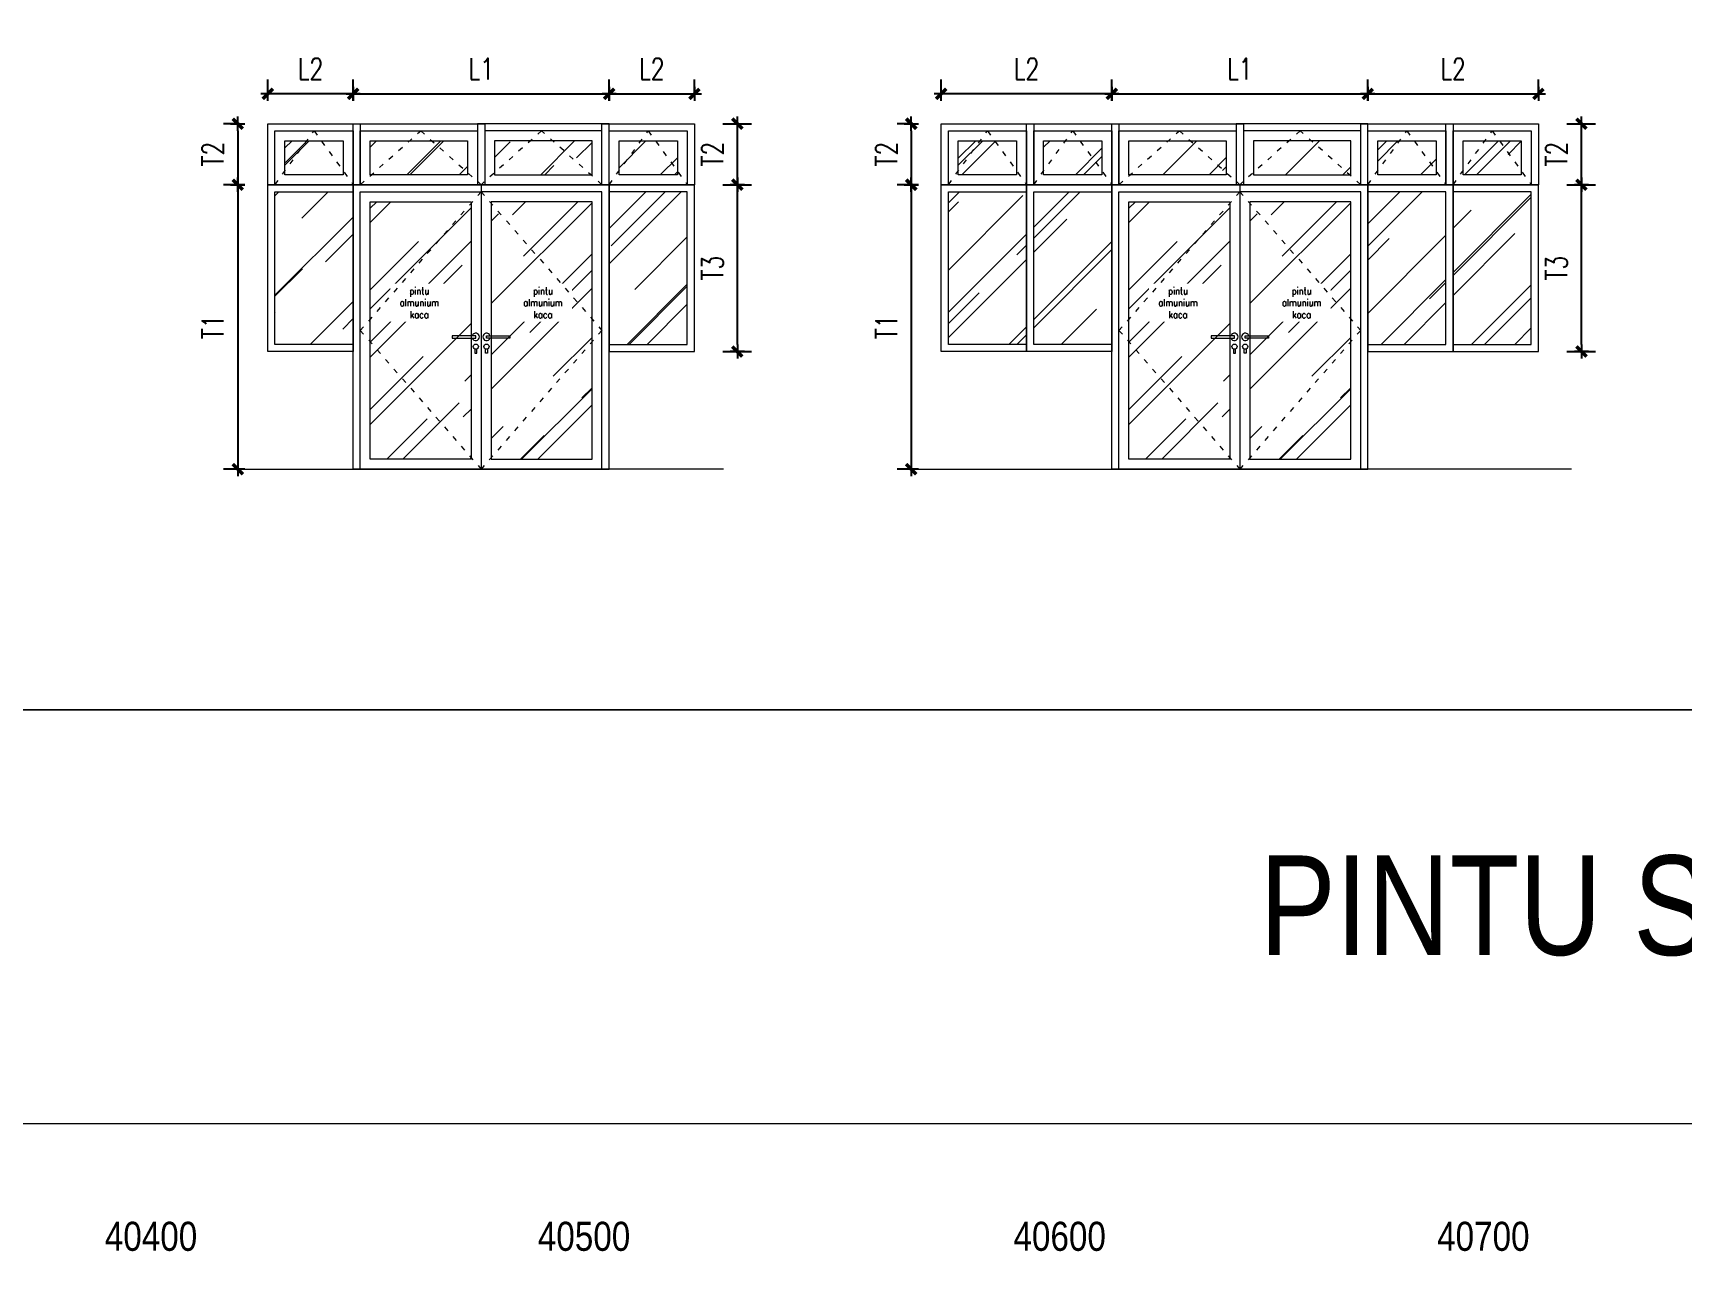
# Model space of a CAD drawing. Header units: centimetres. Extents: x 241563 to 294181, y -34797 to 61752.
# Drawn here: x 259339 to 270944, y -17854 to -9092 of the extents above; entities that cross this region are included whole.
import ezdxf

# ---------------------------------------------------------------- set-up
doc = ezdxf.new("R2010")
doc.units = ezdxf.units.CM
doc.header["$MEASUREMENT"] = 0
doc.linetypes.add('ACAD_ISO03W100', pattern=[30, 12, -18])
doc.layers.add('0.00', color=130, linetype='Continuous', lineweight=0)
doc.layers.add('0.09', color=30, linetype='Continuous', lineweight=9)
doc.styles.add('51DIM', font='SIMPLEX.shx', dxfattribs={"width": 0.85})
doc.styles.add('ISO', font='ARIALN.TTF')
doc.styles.add('TEXT', font='simplex.shx', dxfattribs={"width": 0.75})
doc.dimstyles.new('D100B', dxfattribs={"dimscale": 100, "dimtxt": 1.5, "dimasz": 0.5, "dimexe": 1, "dimexo": 2, "dimgap": 1, "dimtad": 1, "dimdec": 0, "dimzin": 0, "dimdsep": 46, "dimtxsty": 'TEXT', "dimblk1": 'tick', "dimblk2": 'tick', "dimsah": 1, "dimcen": 0, "dimclre": 15, "dimadec": 0, "dimazin": 0, "dimtfac": 1, "dimtdec": 0, "dimtix": 1, "dimtmove": 2, "dimatfit": 3, "dimldrblk": 'tick', "dimfxl": 1, "dimtolj": 1, "dimtzin": 0, "dimarcsym": 0})
pattern_1 = [(45, (8159.7, -29116.67), (424.2641, 1131.37085), [7500, -1000, 2500, -500]), (45, (8453.1, -28469.67), (-823.7794, 116.6726), [1500, -165, 3000, -375]), (45, (8035.93, -28639.37), (1601.59686, 2075.3584), [4000, -700, 2000, -500])]
pattern_2 = [(45, (8159.7, -26237), (424.2641, 1131.37085), [7500, -1000, 2500, -500]), (45, (8453.1, -25590), (-823.7794, 116.6726), [1500, -165, 3000, -375]), (45, (8035.93, -25759.72), (1601.59686, 2075.3584), [4000, -700, 2000, -500])]
pattern_3 = [(45, (13496, -29116.67), (424.2641, 1131.37085), [7500, -1000, 2500, -500]), (45, (13789.45, -28469.67), (-823.7794, 116.6726), [1500, -165, 3000, -375]), (45, (13372.26, -28639.37), (1601.59686, 2075.3584), [4000, -700, 2000, -500])]
pattern_4 = [(45, (-27247.6, -11880.7), (424.2641, 1131.37085), [7500, -1000, 2500, -500]), (45, (-26954.14, -11233.7), (-823.7794, 116.6726), [1500, -165, 3000, -375]), (45, (-27371.33, -11403.38), (1601.59686, 2075.3584), [4000, -700, 2000, -500])]

# ---------------------------------------------------------------- blocks, each defined once
blk = doc.blocks.new('tick')
for p, q in [((-1, 0), (1, 0)), ((0, 1), (0, -1))]:
    blk.add_line(p, q)
at = {"const_width": 0.5}
blk.add_lwpolyline([(-0.71, -0.71), (0.71, 0.71)], dxfattribs=at)
blk = doc.blocks.new('*D390')
at = {"color": 15, "linetype": 'Continuous', "lineweight": -2, "ltscale": 2, "transparency": 16777216}
for p, q in [((261591, -9530), (261591, -9420)), ((263391, -9530), (263391, -9420))]:
    blk.add_line(p, q, dxfattribs=at)
at = {"color": 0, "linetype": 'Continuous', "lineweight": -2, "ltscale": 2, "transparency": 16777216}
blk.add_line((261641, -9520), (263341, -9520), dxfattribs=at)
at = {"layer": 'Defpoints', "color": 0, "linetype": 'Continuous', "ltscale": 2, "transparency": 16777216}
for p in [(263391, -9520), (261591, -9730), (263391, -9730)]:
    blk.add_point(p, dxfattribs=at)
at = {"color": 0, "linetype": 'Continuous', "lineweight": -2, "ltscale": 2, "transparency": 16777216, "xscale": 50, "yscale": 50, "zscale": 50, "rotation": 180}
blk.add_blockref('tick', (261591, -9520), dxfattribs=at)
at = {"color": 0, "linetype": 'Continuous', "lineweight": -2, "ltscale": 2, "transparency": 16777216, "xscale": 50, "yscale": 50, "zscale": 50}
blk.add_blockref('tick', (263391, -9520), dxfattribs=at)
at = {"color": 0, "linetype": 'Continuous', "ltscale": 2, "transparency": 16777216, "insert": (262491, -9345), "char_height": 150, "attachment_point": 5, "style": 'TEXT'}
blk.add_mtext('\\A1;L1', dxfattribs=at)
blk = doc.blocks.new('*D391')
at = {"color": 15, "linetype": 'Continuous', "lineweight": -2, "ltscale": 2, "transparency": 16777216}
for p, q in [((260991, -9530), (260991, -9420)), ((261591, -9530), (261591, -9420))]:
    blk.add_line(p, q, dxfattribs=at)
at = {"color": 0, "linetype": 'Continuous', "lineweight": -2, "ltscale": 2, "transparency": 16777216}
blk.add_line((261541, -9520), (261041, -9520), dxfattribs=at)
at = {"layer": 'Defpoints', "color": 0, "linetype": 'Continuous', "ltscale": 2, "transparency": 16777216}
for p in [(260991, -9520), (260991, -9730), (261591, -9730)]:
    blk.add_point(p, dxfattribs=at)
at = {"color": 0, "linetype": 'Continuous', "lineweight": -2, "ltscale": 2, "transparency": 16777216, "xscale": 50, "yscale": 50, "zscale": 50, "rotation": 180}
blk.add_blockref('tick', (260991, -9520), dxfattribs=at)
at = {"color": 0, "linetype": 'Continuous', "lineweight": -2, "ltscale": 2, "transparency": 16777216, "xscale": 50, "yscale": 50, "zscale": 50}
blk.add_blockref('tick', (261591, -9520), dxfattribs=at)
at = {"color": 0, "linetype": 'Continuous', "ltscale": 2, "transparency": 16777216, "insert": (261291, -9345), "char_height": 150, "attachment_point": 5, "style": 'TEXT'}
blk.add_mtext('\\A1;L2', dxfattribs=at)
blk = doc.blocks.new('*D392')
at = {"color": 15, "linetype": 'Continuous', "lineweight": -2, "ltscale": 2, "transparency": 16777216}
for p, q in [((263391, -9530), (263391, -9420)), ((263991, -9530), (263991, -9420))]:
    blk.add_line(p, q, dxfattribs=at)
at = {"color": 0, "linetype": 'Continuous', "lineweight": -2, "ltscale": 2, "transparency": 16777216}
blk.add_line((263441, -9520), (263941, -9520), dxfattribs=at)
at = {"layer": 'Defpoints', "color": 0, "linetype": 'Continuous', "ltscale": 2, "transparency": 16777216}
for p in [(263991, -9520), (263391, -9730), (263991, -9730)]:
    blk.add_point(p, dxfattribs=at)
at = {"color": 0, "linetype": 'Continuous', "lineweight": -2, "ltscale": 2, "transparency": 16777216, "xscale": 50, "yscale": 50, "zscale": 50, "rotation": 180}
blk.add_blockref('tick', (263391, -9520), dxfattribs=at)
at = {"color": 0, "linetype": 'Continuous', "lineweight": -2, "ltscale": 2, "transparency": 16777216, "xscale": 50, "yscale": 50, "zscale": 50}
blk.add_blockref('tick', (263991, -9520), dxfattribs=at)
at = {"color": 0, "linetype": 'Continuous', "ltscale": 2, "transparency": 16777216, "insert": (263691, -9345), "char_height": 150, "attachment_point": 5, "style": 'TEXT'}
blk.add_mtext('\\A1;L2', dxfattribs=at)
blk = doc.blocks.new('*D393')
at = {"color": 15, "linetype": 'Continuous', "lineweight": -2, "ltscale": 2, "transparency": 16777216}
for p, q in [((260791, -10159), (260679, -10159)), ((260791, -12159), (260679, -12159))]:
    blk.add_line(p, q, dxfattribs=at)
at = {"color": 0, "linetype": 'Continuous', "lineweight": -2, "ltscale": 2, "transparency": 16777216}
blk.add_line((260779, -10209), (260779, -12109), dxfattribs=at)
at = {"layer": 'Defpoints', "color": 0, "linetype": 'Continuous', "ltscale": 2, "transparency": 16777216}
for p in [(260991, -10159), (260779, -12159), (260991, -12159)]:
    blk.add_point(p, dxfattribs=at)
at = {"color": 0, "linetype": 'Continuous', "lineweight": -2, "ltscale": 2, "transparency": 16777216, "xscale": 50, "yscale": 50, "zscale": 50}
for p, rotation in [((260779, -10159), 90), ((260779, -12159), 270)]:
    blk.add_blockref('tick', p, dxfattribs=dict(at, rotation=rotation))
at = {"color": 0, "linetype": 'Continuous', "ltscale": 2, "transparency": 16777216, "insert": (260604, -11159), "char_height": 150, "attachment_point": 5, "rotation": 90, "style": 'TEXT'}
blk.add_mtext('\\A1;T1', dxfattribs=at)
blk = doc.blocks.new('*D394')
at = {"color": 15, "linetype": 'Continuous', "lineweight": -2, "ltscale": 2, "transparency": 16777216}
for p, q in [((260791, -9730), (260679, -9730)), ((260791, -10159), (260679, -10159))]:
    blk.add_line(p, q, dxfattribs=at)
at = {"color": 0, "linetype": 'Continuous', "lineweight": -2, "ltscale": 2, "transparency": 16777216}
blk.add_line((260779, -9780), (260779, -10109), dxfattribs=at)
at = {"layer": 'Defpoints', "color": 0, "linetype": 'Continuous', "ltscale": 2, "transparency": 16777216}
for p in [(260991, -9730), (260779, -10159), (260991, -10159)]:
    blk.add_point(p, dxfattribs=at)
at = {"color": 0, "linetype": 'Continuous', "lineweight": -2, "ltscale": 2, "transparency": 16777216, "xscale": 50, "yscale": 50, "zscale": 50}
for p, rotation in [((260779, -9730), 90), ((260779, -10159), 270)]:
    blk.add_blockref('tick', p, dxfattribs=dict(at, rotation=rotation))
at = {"color": 0, "linetype": 'Continuous', "ltscale": 2, "transparency": 16777216, "insert": (260604, -9944), "char_height": 150, "attachment_point": 5, "rotation": 90, "style": 'TEXT'}
blk.add_mtext('\\A1;T2', dxfattribs=at)
blk = doc.blocks.new('*D395')
at = {"color": 15, "linetype": 'Continuous', "lineweight": -2, "ltscale": 2, "transparency": 16777216}
for p, q in [((264191, -9730), (264393, -9730)), ((264191, -10159), (264393, -10159))]:
    blk.add_line(p, q, dxfattribs=at)
at = {"color": 0, "linetype": 'Continuous', "lineweight": -2, "ltscale": 2, "transparency": 16777216}
blk.add_line((264293, -10109), (264293, -9780), dxfattribs=at)
at = {"layer": 'Defpoints', "color": 0, "linetype": 'Continuous', "ltscale": 2, "transparency": 16777216}
for p in [(263991, -9730), (264293, -9730), (263991, -10159)]:
    blk.add_point(p, dxfattribs=at)
at = {"color": 0, "linetype": 'Continuous', "lineweight": -2, "ltscale": 2, "transparency": 16777216, "xscale": 50, "yscale": 50, "zscale": 50}
for p, rotation in [((264293, -9730), 90), ((264293, -10159), 270)]:
    blk.add_blockref('tick', p, dxfattribs=dict(at, rotation=rotation))
at = {"color": 0, "linetype": 'Continuous', "ltscale": 2, "transparency": 16777216, "insert": (264118, -9944), "char_height": 150, "attachment_point": 5, "rotation": 90, "style": 'TEXT'}
blk.add_mtext('\\A1;T2', dxfattribs=at)
blk = doc.blocks.new('*D396')
at = {"color": 15, "linetype": 'Continuous', "lineweight": -2, "ltscale": 2, "transparency": 16777216}
for p, q in [((264191, -10159), (264393, -10159)), ((264191, -11332), (264393, -11332))]:
    blk.add_line(p, q, dxfattribs=at)
at = {"color": 0, "linetype": 'Continuous', "lineweight": -2, "ltscale": 2, "transparency": 16777216}
blk.add_line((264293, -11282), (264293, -10209), dxfattribs=at)
at = {"layer": 'Defpoints', "color": 0, "linetype": 'Continuous', "ltscale": 2, "transparency": 16777216}
for p in [(263991, -10159), (264293, -10159), (263991, -11332)]:
    blk.add_point(p, dxfattribs=at)
at = {"color": 0, "linetype": 'Continuous', "lineweight": -2, "ltscale": 2, "transparency": 16777216, "xscale": 50, "yscale": 50, "zscale": 50}
for p, rotation in [((264293, -10159), 90), ((264293, -11332), 270)]:
    blk.add_blockref('tick', p, dxfattribs=dict(at, rotation=rotation))
at = {"color": 0, "linetype": 'Continuous', "ltscale": 2, "transparency": 16777216, "insert": (264118, -10745), "char_height": 150, "attachment_point": 5, "rotation": 90, "style": 'TEXT'}
blk.add_mtext('\\A1;T3', dxfattribs=at)
blk = doc.blocks.new('*D397')
at = {"color": 15, "linetype": 'Continuous', "lineweight": -2, "ltscale": 2, "transparency": 16777216}
for p, q in [((266927, -9530), (266927, -9420)), ((268727, -9530), (268727, -9420))]:
    blk.add_line(p, q, dxfattribs=at)
at = {"color": 0, "linetype": 'Continuous', "lineweight": -2, "ltscale": 2, "transparency": 16777216}
blk.add_line((266977, -9520), (268677, -9520), dxfattribs=at)
at = {"layer": 'Defpoints', "color": 0, "linetype": 'Continuous', "ltscale": 2, "transparency": 16777216}
for p in [(268727, -9520), (266927, -9730), (268727, -9730)]:
    blk.add_point(p, dxfattribs=at)
at = {"color": 0, "linetype": 'Continuous', "lineweight": -2, "ltscale": 2, "transparency": 16777216, "xscale": 50, "yscale": 50, "zscale": 50, "rotation": 180}
blk.add_blockref('tick', (266927, -9520), dxfattribs=at)
at = {"color": 0, "linetype": 'Continuous', "lineweight": -2, "ltscale": 2, "transparency": 16777216, "xscale": 50, "yscale": 50, "zscale": 50}
blk.add_blockref('tick', (268727, -9520), dxfattribs=at)
at = {"color": 0, "linetype": 'Continuous', "ltscale": 2, "transparency": 16777216, "insert": (267827, -9345), "char_height": 150, "attachment_point": 5, "style": 'TEXT'}
blk.add_mtext('\\A1;L1', dxfattribs=at)
blk = doc.blocks.new('*D398')
at = {"color": 15, "linetype": 'Continuous', "lineweight": -2, "ltscale": 2, "transparency": 16777216}
for p, q in [((268727, -9530), (268727, -9420)), ((269927, -9530), (269927, -9420))]:
    blk.add_line(p, q, dxfattribs=at)
at = {"color": 0, "linetype": 'Continuous', "lineweight": -2, "ltscale": 2, "transparency": 16777216}
blk.add_line((268777, -9520), (269877, -9520), dxfattribs=at)
at = {"layer": 'Defpoints', "color": 0, "linetype": 'Continuous', "ltscale": 2, "transparency": 16777216}
for p in [(269927, -9520), (268727, -9730), (269927, -9730)]:
    blk.add_point(p, dxfattribs=at)
at = {"color": 0, "linetype": 'Continuous', "lineweight": -2, "ltscale": 2, "transparency": 16777216, "xscale": 50, "yscale": 50, "zscale": 50, "rotation": 180}
blk.add_blockref('tick', (268727, -9520), dxfattribs=at)
at = {"color": 0, "linetype": 'Continuous', "lineweight": -2, "ltscale": 2, "transparency": 16777216, "xscale": 50, "yscale": 50, "zscale": 50}
blk.add_blockref('tick', (269927, -9520), dxfattribs=at)
at = {"color": 0, "linetype": 'Continuous', "ltscale": 2, "transparency": 16777216, "insert": (269327, -9345), "char_height": 150, "attachment_point": 5, "style": 'TEXT'}
blk.add_mtext('\\A1;L2', dxfattribs=at)
blk = doc.blocks.new('*D399')
at = {"color": 15, "linetype": 'Continuous', "lineweight": -2, "ltscale": 2, "transparency": 16777216}
for p, q in [((265727, -9530), (265727, -9420)), ((266927, -9530), (266927, -9420))]:
    blk.add_line(p, q, dxfattribs=at)
at = {"color": 0, "linetype": 'Continuous', "lineweight": -2, "ltscale": 2, "transparency": 16777216}
blk.add_line((266877, -9520), (265777, -9520), dxfattribs=at)
at = {"layer": 'Defpoints', "color": 0, "linetype": 'Continuous', "ltscale": 2, "transparency": 16777216}
for p in [(265727, -9520), (265727, -9730), (266927, -9730)]:
    blk.add_point(p, dxfattribs=at)
at = {"color": 0, "linetype": 'Continuous', "lineweight": -2, "ltscale": 2, "transparency": 16777216, "xscale": 50, "yscale": 50, "zscale": 50, "rotation": 180}
blk.add_blockref('tick', (265727, -9520), dxfattribs=at)
at = {"color": 0, "linetype": 'Continuous', "lineweight": -2, "ltscale": 2, "transparency": 16777216, "xscale": 50, "yscale": 50, "zscale": 50}
blk.add_blockref('tick', (266927, -9520), dxfattribs=at)
at = {"color": 0, "linetype": 'Continuous', "ltscale": 2, "transparency": 16777216, "insert": (266327, -9345), "char_height": 150, "attachment_point": 5, "style": 'TEXT'}
blk.add_mtext('\\A1;L2', dxfattribs=at)
blk = doc.blocks.new('*D400')
at = {"color": 15, "linetype": 'Continuous', "lineweight": -2, "ltscale": 2, "transparency": 16777216}
for p, q in [((265527, -10159), (265416, -10159)), ((265527, -12159), (265416, -12159))]:
    blk.add_line(p, q, dxfattribs=at)
at = {"color": 0, "linetype": 'Continuous', "lineweight": -2, "ltscale": 2, "transparency": 16777216}
blk.add_line((265516, -10209), (265516, -12109), dxfattribs=at)
at = {"layer": 'Defpoints', "color": 0, "linetype": 'Continuous', "ltscale": 2, "transparency": 16777216}
for p in [(265727, -10159), (265516, -12159), (265727, -12159)]:
    blk.add_point(p, dxfattribs=at)
at = {"color": 0, "linetype": 'Continuous', "lineweight": -2, "ltscale": 2, "transparency": 16777216, "xscale": 50, "yscale": 50, "zscale": 50}
for p, rotation in [((265516, -10159), 90), ((265516, -12159), 270)]:
    blk.add_blockref('tick', p, dxfattribs=dict(at, rotation=rotation))
at = {"color": 0, "linetype": 'Continuous', "ltscale": 2, "transparency": 16777216, "insert": (265341, -11159), "char_height": 150, "attachment_point": 5, "rotation": 90, "style": 'TEXT'}
blk.add_mtext('\\A1;T1', dxfattribs=at)
blk = doc.blocks.new('*D401')
at = {"color": 15, "linetype": 'Continuous', "lineweight": -2, "ltscale": 2, "transparency": 16777216}
for p, q in [((265527, -9730), (265416, -9730)), ((265527, -10159), (265416, -10159))]:
    blk.add_line(p, q, dxfattribs=at)
at = {"color": 0, "linetype": 'Continuous', "lineweight": -2, "ltscale": 2, "transparency": 16777216}
blk.add_line((265516, -9780), (265516, -10109), dxfattribs=at)
at = {"layer": 'Defpoints', "color": 0, "linetype": 'Continuous', "ltscale": 2, "transparency": 16777216}
for p in [(265727, -9730), (265516, -10159), (265727, -10159)]:
    blk.add_point(p, dxfattribs=at)
at = {"color": 0, "linetype": 'Continuous', "lineweight": -2, "ltscale": 2, "transparency": 16777216, "xscale": 50, "yscale": 50, "zscale": 50}
for p, rotation in [((265516, -9730), 90), ((265516, -10159), 270)]:
    blk.add_blockref('tick', p, dxfattribs=dict(at, rotation=rotation))
at = {"color": 0, "linetype": 'Continuous', "ltscale": 2, "transparency": 16777216, "insert": (265341, -9944), "char_height": 150, "attachment_point": 5, "rotation": 90, "style": 'TEXT'}
blk.add_mtext('\\A1;T2', dxfattribs=at)
blk = doc.blocks.new('*D402')
at = {"color": 15, "linetype": 'Continuous', "lineweight": -2, "ltscale": 2, "transparency": 16777216}
for p, q in [((270127, -9730), (270330, -9730)), ((270127, -10159), (270330, -10159))]:
    blk.add_line(p, q, dxfattribs=at)
at = {"color": 0, "linetype": 'Continuous', "lineweight": -2, "ltscale": 2, "transparency": 16777216}
blk.add_line((270230, -10109), (270230, -9780), dxfattribs=at)
at = {"layer": 'Defpoints', "color": 0, "linetype": 'Continuous', "ltscale": 2, "transparency": 16777216}
for p in [(269927, -9730), (270230, -9730), (269927, -10159)]:
    blk.add_point(p, dxfattribs=at)
at = {"color": 0, "linetype": 'Continuous', "lineweight": -2, "ltscale": 2, "transparency": 16777216, "xscale": 50, "yscale": 50, "zscale": 50}
for p, rotation in [((270230, -9730), 90), ((270230, -10159), 270)]:
    blk.add_blockref('tick', p, dxfattribs=dict(at, rotation=rotation))
at = {"color": 0, "linetype": 'Continuous', "ltscale": 2, "transparency": 16777216, "insert": (270055, -9944), "char_height": 150, "attachment_point": 5, "rotation": 90, "style": 'TEXT'}
blk.add_mtext('\\A1;T2', dxfattribs=at)
blk = doc.blocks.new('*D403')
at = {"color": 15, "linetype": 'Continuous', "lineweight": -2, "ltscale": 2, "transparency": 16777216}
for p, q in [((270127, -10159), (270330, -10159)), ((270127, -11332), (270330, -11332))]:
    blk.add_line(p, q, dxfattribs=at)
at = {"color": 0, "linetype": 'Continuous', "lineweight": -2, "ltscale": 2, "transparency": 16777216}
blk.add_line((270230, -11282), (270230, -10209), dxfattribs=at)
at = {"layer": 'Defpoints', "color": 0, "linetype": 'Continuous', "ltscale": 2, "transparency": 16777216}
for p in [(269927, -10159), (270230, -10159), (269927, -11332)]:
    blk.add_point(p, dxfattribs=at)
at = {"color": 0, "linetype": 'Continuous', "lineweight": -2, "ltscale": 2, "transparency": 16777216, "xscale": 50, "yscale": 50, "zscale": 50}
for p, rotation in [((270230, -10159), 90), ((270230, -11332), 270)]:
    blk.add_blockref('tick', p, dxfattribs=dict(at, rotation=rotation))
at = {"color": 0, "linetype": 'Continuous', "ltscale": 2, "transparency": 16777216, "insert": (270055, -10745), "char_height": 150, "attachment_point": 5, "rotation": 90, "style": 'TEXT'}
blk.add_mtext('\\A1;T3', dxfattribs=at)

msp = doc.modelspace()

# ---------------------------------------------------------------- hatches: boundary and pattern name
at = {"layer": '0.00', "linetype": 'Continuous', "ltscale": 2}
h = msp.add_hatch(dxfattribs=at)
h.set_pattern_fill('AR-RROOF', color=4, scale=500, angle=45)
h.set_pattern_definition(pattern_4)
h.paths.add_polyline_path([(261520.9, -10088.6), (261110.9, -10088.6), (261110.9, -9850.3), (261520.9, -9850.3)])
h.paths.add_polyline_path([(262395.9, -10088.6), (261710.9, -10088.6), (261710.9, -9850.3), (262395.9, -9850.3)])
h.paths.add_polyline_path([(262585.9, -10088.6), (263270.9, -10088.6), (263270.9, -9850.3), (262585.9, -9850.3)])
h.paths.add_polyline_path([(263870.9, -10088.6), (263460.9, -10088.6), (263460.9, -9850.3), (263870.9, -9850.3)])
h = msp.add_hatch(dxfattribs=at)
h.set_pattern_fill('AR-RROOF', color=4, scale=500, angle=45)
h.set_pattern_definition(pattern_4)
h.paths.add_polyline_path([(266257.2, -10088.6), (265847.2, -10088.6), (265847.2, -9850.3), (266257.2, -9850.3)])
h.paths.add_polyline_path([(266857.2, -10088.6), (266447.2, -10088.6), (266447.2, -9850.3), (266857.2, -9850.3)])
h.paths.add_polyline_path([(267732.2, -10088.6), (267047.2, -10088.6), (267047.2, -9850.3), (267732.2, -9850.3)])
h.paths.add_polyline_path([(267922.2, -10088.6), (268607.2, -10088.6), (268607.2, -9850.3), (267922.2, -9850.3)])
h.paths.add_polyline_path([(269207.2, -10088.6), (268797.2, -10088.6), (268797.2, -9850.3), (269207.2, -9850.3)])
h.paths.add_polyline_path([(269807.2, -10088.6), (269397.2, -10088.6), (269397.2, -9850.3), (269807.2, -9850.3)])
h = msp.add_hatch(dxfattribs=at)
h.set_pattern_fill('AR-RROOF', color=4, scale=500, angle=45)
h.set_pattern_definition(pattern_2)
h.paths.add_polyline_path([(261040.9, -10208.6), (261590.9, -10208.6), (261590.9, -11282), (261040.9, -11282)])
h = msp.add_hatch(dxfattribs=at)
h.set_pattern_fill('AR-RROOF', color=4, scale=500, angle=45)
h.set_pattern_definition(pattern_2)
h.paths.add_polyline_path([(263940.9, -10208.6), (263390.9, -10208.6), (263390.9, -11282), (263940.9, -11282)])
h = msp.add_hatch(dxfattribs=at)
h.set_pattern_fill('AR-RROOF', color=4, scale=500, angle=45)
h.set_pattern_definition([(45, (-27247.6, -6390.1), (424.2641, 1131.37085), [7500, -1000, 2500, -500]), (45, (-26954.14, -5743.1), (-823.7794, 116.6726), [1500, -165, 3000, -375]), (45, (-27371.33, -5912.83), (1601.59686, 2075.3584), [4000, -700, 2000, -500])])
h.paths.add_polyline_path([(266377.2, -10208.6), (266927.2, -10208.6), (266927.2, -11282), (266377.2, -11282)])
h.paths.add_polyline_path([(265777.2, -10208.6), (266327.2, -10208.6), (266327.2, -11282), (265777.2, -11282)])
h = msp.add_hatch(dxfattribs=at)
h.set_pattern_fill('AR-RROOF', color=4, scale=500, angle=45)
h.set_pattern_definition([(45, (10642.25, -26237), (424.2641, 1131.37085), [7500, -1000, 2500, -500]), (45, (10935.7, -25590), (-823.7794, 116.6726), [1500, -165, 3000, -375]), (45, (10518.5, -25759.72), (1601.59686, 2075.3584), [4000, -700, 2000, -500])])
h.paths.add_polyline_path([(269277.2, -10208.6), (268727.2, -10208.6), (268727.2, -11282), (269277.2, -11282)])
h.paths.add_polyline_path([(269877.2, -10208.6), (269327.2, -10208.6), (269327.2, -11282), (269877.2, -11282)])
h = msp.add_hatch(dxfattribs=at)
h.set_pattern_fill('AR-RROOF', color=4, scale=500, angle=45)
h.set_pattern_definition(pattern_1)
h.paths.add_polyline_path([(262420.9, -12088.6), (261710.9, -12088.6), (261710.9, -10278.6), (262420.9, -10278.6)])
h = msp.add_hatch(dxfattribs=at)
h.set_pattern_fill('AR-RROOF', color=4, scale=500, angle=45)
h.set_pattern_definition(pattern_1)
h.paths.add_polyline_path([(262560.9, -12088.6), (263270.9, -12088.6), (263270.9, -10278.6), (262560.9, -10278.6)])
h = msp.add_hatch(dxfattribs=at)
h.set_pattern_fill('AR-RROOF', color=4, scale=500, angle=45)
h.set_pattern_definition(pattern_3)
h.paths.add_polyline_path([(267757.2, -12088.6), (267047.2, -12088.6), (267047.2, -10278.6), (267757.2, -10278.6)])
h = msp.add_hatch(dxfattribs=at)
h.set_pattern_fill('AR-RROOF', color=4, scale=500, angle=45)
h.set_pattern_definition(pattern_3)
h.paths.add_polyline_path([(267897.2, -12088.6), (268607.2, -12088.6), (268607.2, -10278.6), (267897.2, -10278.6)])

# ---------------------------------------------------------------- linework, layer by layer
at = {"layer": '0.00', "color": 40, "linetype": 'Continuous', "ltscale": 2, "true_color": 0xf8d731}
for p, q in [((261590.9, -10158.6), (260990.9, -10158.6)), ((261590.9, -10158.6), (260990.9, -10158.6)), ((263390.9, -10158.6), (263990.9, -10158.6)), ((263390.9, -10158.6), (263990.9, -10158.6)), ((266327.2, -10158.6), (265727.2, -10158.6)), ((266327.2, -10158.6), (265727.2, -10158.6)), ((266927.2, -10158.6), (266327.2, -10158.6)), ((266927.2, -10158.6), (266327.2, -10158.6)), ((268727.2, -10158.6), (269327.2, -10158.6)), ((268727.2, -10158.6), (269327.2, -10158.6)), ((269327.2, -10158.6), (269927.2, -10158.6)), ((269327.2, -10158.6), (269927.2, -10158.6))]:
    msp.add_line(p, q, dxfattribs=at)
at = {"layer": '0.00', "color": 40, "linetype": 'Continuous', "ltscale": 0.5, "true_color": 0xf8d731}
for p, q in [((260786.6, -12158.6), (262792.7, -12158.6)), ((264195.2, -12158.6), (262189.1, -12158.6)), ((265494.1, -12158.6), (268129, -12158.6)), ((270160.4, -12158.6), (267525.5, -12158.6))]:
    msp.add_line(p, q, dxfattribs=at)
for points in [[(261640.9, -10158.6), (260990.9, -10158.6), (260990.9, -9730.3), (261640.9, -9730.3)], [(262515.9, -10158.6), (261590.9, -10158.6), (261590.9, -9730.3), (262515.9, -9730.3)], [(262515.9, -10158.6), (261590.9, -10158.6), (261590.9, -9730.3), (262515.9, -9730.3)], [(262465.9, -10158.6), (263390.9, -10158.6), (263390.9, -9730.3), (262465.9, -9730.3)], [(262465.9, -10158.6), (263390.9, -10158.6), (263390.9, -9730.3), (262465.9, -9730.3)], [(263990.9, -10158.6), (263340.9, -10158.6), (263340.9, -9730.3), (263990.9, -9730.3)], [(266377.2, -10158.6), (265727.2, -10158.6), (265727.2, -9730.3), (266377.2, -9730.3)], [(266977.2, -10158.6), (266327.2, -10158.6), (266327.2, -9730.3), (266977.2, -9730.3)], [(267852.2, -10158.6), (266927.2, -10158.6), (266927.2, -9730.3), (267852.2, -9730.3)], [(267852.2, -10158.6), (266927.2, -10158.6), (266927.2, -9730.3), (267852.2, -9730.3)], [(267802.2, -10158.6), (268727.2, -10158.6), (268727.2, -9730.3), (267802.2, -9730.3)], [(267802.2, -10158.6), (268727.2, -10158.6), (268727.2, -9730.3), (267802.2, -9730.3)], [(269327.2, -10158.6), (268677.2, -10158.6), (268677.2, -9730.3), (269327.2, -9730.3)], [(269927.2, -10158.6), (269277.2, -10158.6), (269277.2, -9730.3), (269927.2, -9730.3)], [(261590.9, -10158.6), (261040.9, -10158.6), (261040.9, -9780.3), (261590.9, -9780.3)], [(261520.9, -10088.6), (261110.9, -10088.6), (261110.9, -9850.3), (261520.9, -9850.3)], [(262465.9, -10158.6), (261640.9, -10158.6), (261640.9, -9780.3), (262465.9, -9780.3)], [(262465.9, -10158.6), (261640.9, -10158.6), (261640.9, -9780.3), (262465.9, -9780.3)], [(262395.9, -10088.6), (261710.9, -10088.6), (261710.9, -9850.3), (262395.9, -9850.3)], [(262515.9, -10158.6), (263340.9, -10158.6), (263340.9, -9780.3), (262515.9, -9780.3)], [(262515.9, -10158.6), (263340.9, -10158.6), (263340.9, -9780.3), (262515.9, -9780.3)], [(262585.9, -10088.6), (263270.9, -10088.6), (263270.9, -9850.3), (262585.9, -9850.3)], [(263940.9, -10158.6), (263390.9, -10158.6), (263390.9, -9780.3), (263940.9, -9780.3)], [(263870.9, -10088.6), (263460.9, -10088.6), (263460.9, -9850.3), (263870.9, -9850.3)], [(266327.2, -10158.6), (265777.2, -10158.6), (265777.2, -9780.3), (266327.2, -9780.3)], [(266257.2, -10088.6), (265847.2, -10088.6), (265847.2, -9850.3), (266257.2, -9850.3)], [(266927.2, -10158.6), (266377.2, -10158.6), (266377.2, -9780.3), (266927.2, -9780.3)], [(266857.2, -10088.6), (266447.2, -10088.6), (266447.2, -9850.3), (266857.2, -9850.3)], [(267802.2, -10158.6), (266977.2, -10158.6), (266977.2, -9780.3), (267802.2, -9780.3)], [(267802.2, -10158.6), (266977.2, -10158.6), (266977.2, -9780.3), (267802.2, -9780.3)], [(267732.2, -10088.6), (267047.2, -10088.6), (267047.2, -9850.3), (267732.2, -9850.3)], [(267852.2, -10158.6), (268677.2, -10158.6), (268677.2, -9780.3), (267852.2, -9780.3)], [(267852.2, -10158.6), (268677.2, -10158.6), (268677.2, -9780.3), (267852.2, -9780.3)], [(267922.2, -10088.6), (268607.2, -10088.6), (268607.2, -9850.3), (267922.2, -9850.3)], [(269277.2, -10158.6), (268727.2, -10158.6), (268727.2, -9780.3), (269277.2, -9780.3)], [(269207.2, -10088.6), (268797.2, -10088.6), (268797.2, -9850.3), (269207.2, -9850.3)], [(269877.2, -10158.6), (269327.2, -10158.6), (269327.2, -9780.3), (269877.2, -9780.3)], [(269807.2, -10088.6), (269397.2, -10088.6), (269397.2, -9850.3), (269807.2, -9850.3)], [(262490.9, -12158.6), (261590.9, -12158.6), (261590.9, -10158.6), (262490.9, -10158.6)], [(262490.9, -12158.6), (261640.9, -12158.6), (261640.9, -10208.6), (262490.9, -10208.6)], [(262490.9, -12158.6), (263390.9, -12158.6), (263390.9, -10158.6), (262490.9, -10158.6)], [(262490.9, -12158.6), (263340.9, -12158.6), (263340.9, -10208.6), (262490.9, -10208.6)], [(267827.2, -12158.6), (266927.2, -12158.6), (266927.2, -10158.6), (267827.2, -10158.6)], [(267827.2, -12158.6), (266977.2, -12158.6), (266977.2, -10208.6), (267827.2, -10208.6)], [(267827.2, -12158.6), (268727.2, -12158.6), (268727.2, -10158.6), (267827.2, -10158.6)], [(267827.2, -12158.6), (268677.2, -12158.6), (268677.2, -10208.6), (267827.2, -10208.6)], [(262420.9, -12088.6), (261710.9, -12088.6), (261710.9, -10278.6), (262420.9, -10278.6)], [(262560.9, -12088.6), (263270.9, -12088.6), (263270.9, -10278.6), (262560.9, -10278.6)], [(267757.2, -12088.6), (267047.2, -12088.6), (267047.2, -10278.6), (267757.2, -10278.6)], [(267897.2, -12088.6), (268607.2, -12088.6), (268607.2, -10278.6), (267897.2, -10278.6)], [(262453.5, -11221.1), (262288.1, -11221.1), (262288.1, -11236.8), (262453.5, -11236.8)], [(262528.4, -11221.1), (262693.7, -11221.1), (262693.7, -11236.8), (262528.4, -11236.8)], [(267789.8, -11221.1), (267624.5, -11221.1), (267624.5, -11236.8), (267789.8, -11236.8)], [(267864.7, -11221.1), (268030, -11221.1), (268030, -11236.8), (267864.7, -11236.8)]]:
    msp.add_lwpolyline(points, close=True, dxfattribs=at)
at = {"layer": '0.00', "color": 40, "linetype": 'ACAD_ISO03W100', "ltscale": 3, "true_color": 0xf8d731}
for points in [[(261040.9, -10158.6), (261315.9, -9780.3), (261590.9, -10158.6)], [(261640.9, -10158.6), (262065.9, -9780.3), (262490.9, -10158.6)], [(261640.9, -10158.6), (262065.9, -9780.3), (262490.9, -10158.6)], [(263340.9, -10158.6), (262915.9, -9780.3), (262490.9, -10158.6)], [(263340.9, -10158.6), (262915.9, -9780.3), (262490.9, -10158.6)], [(263390.9, -10158.6), (263665.9, -9780.3), (263940.9, -10158.6)], [(265777.2, -10158.6), (266052.2, -9780.3), (266327.2, -10158.6)], [(266377.2, -10158.6), (266652.2, -9780.3), (266927.2, -10158.6)], [(266977.2, -10158.6), (267402.2, -9780.3), (267827.2, -10158.6)], [(266977.2, -10158.6), (267402.2, -9780.3), (267827.2, -10158.6)], [(268677.2, -10158.6), (268252.2, -9780.3), (267827.2, -10158.6)], [(268677.2, -10158.6), (268252.2, -9780.3), (267827.2, -10158.6)], [(268727.2, -10158.6), (269002.2, -9780.3), (269277.2, -10158.6)], [(269327.2, -10158.6), (269602.2, -9780.3), (269877.2, -10158.6)]]:
    msp.add_lwpolyline(points, dxfattribs=at)
at = {"layer": '0.00', "color": 40, "linetype": 'Continuous', "ltscale": 2, "true_color": 0xf8d731}
for points in [[(260990.9, -10158.6), (261590.9, -10158.6), (261590.9, -11332), (260990.9, -11332)], [(261040.9, -10208.6), (261590.9, -10208.6), (261590.9, -11282), (261040.9, -11282)], [(263990.9, -10158.6), (263390.9, -10158.6), (263390.9, -11332), (263990.9, -11332)], [(263940.9, -10208.6), (263390.9, -10208.6), (263390.9, -11282), (263940.9, -11282)], [(265727.2, -10158.6), (266327.2, -10158.6), (266327.2, -11332), (265727.2, -11332)], [(265777.2, -10208.6), (266327.2, -10208.6), (266327.2, -11282), (265777.2, -11282)], [(266327.2, -10158.6), (266927.2, -10158.6), (266927.2, -11332), (266327.2, -11332)], [(266377.2, -10208.6), (266927.2, -10208.6), (266927.2, -11282), (266377.2, -11282)], [(269327.2, -10158.6), (268727.2, -10158.6), (268727.2, -11332), (269327.2, -11332)], [(269277.2, -10208.6), (268727.2, -10208.6), (268727.2, -11282), (269277.2, -11282)], [(269927.2, -10158.6), (269327.2, -10158.6), (269327.2, -11332), (269927.2, -11332)], [(269877.2, -10208.6), (269327.2, -10208.6), (269327.2, -11282), (269877.2, -11282)]]:
    msp.add_lwpolyline(points, close=True, dxfattribs=at)
at = {"layer": '0.00', "color": 40, "linetype": 'Continuous', "ltscale": 0.5, "true_color": 0xf8d731}
for points in [[(262446, -11314.2), (262446, -11344), (262460.9, -11344), (262460.9, -11314.2)], [(262535.8, -11314.2), (262535.8, -11344), (262520.9, -11344), (262520.9, -11314.2)], [(267782.4, -11314.2), (267782.4, -11344), (267797.2, -11344), (267797.2, -11314.2)], [(267872.1, -11314.2), (267872.1, -11344), (267857.3, -11344), (267857.3, -11314.2)]]:
    msp.add_lwpolyline(points, dxfattribs=at)
at = {"layer": '0.00', "color": 6, "linetype": 'Continuous', "ltscale": 2}
for points in [[(247733.3, -13852.2), (294181.1, -13852.2), (294181.1, -34797.3), (247733.3, -34797.3)], [(247733.3, -13852.2), (294181.1, -13852.2), (294181.1, -16762.7), (247733.3, -16762.7)]]:
    msp.add_lwpolyline(points, close=True, dxfattribs=at)
at = {"layer": '0.00', "color": 40, "linetype": 'Continuous', "ltscale": 0.5, "true_color": 0xf8d731}
for centre in [(262453.5, -11297.6), (262528.4, -11297.6), (267789.8, -11297.6), (267864.7, -11297.6)]:
    msp.add_circle(centre, 18.1, dxfattribs=at)
for centre, start, end in [((262453.5, -11229), 197.67913, 162.32087), ((262528.4, -11229), 17.67913, 342.32087), ((267789.8, -11229), 197.67913, 162.32087), ((267864.7, -11229), 17.67913, 342.32087)]:
    msp.add_arc(centre, 25.9, start, end, dxfattribs=at)

# ---------------------------------------------------------------- texts
at = {"layer": '0.00', "color": 6, "linetype": 'Continuous', "insert": (267967.5, -14875.6), "char_height": 700, "width": 7610.951, "attachment_point": 1, "style": 'ISO'}
msp.add_mtext('PINTU SLIDING ', dxfattribs=at)
at = {"layer": '0.00', "color": 40, "linetype": 'Continuous', "ltscale": 2, "true_color": 0xf8d731, "char_height": 204.1, "width": 604.134, "attachment_point": 1, "style": 'ISO'}
for s, insert in [('40400', (259844, -17451.4)), ('40500', (262889.6, -17451.4)), ('40600', (266235.1, -17451.4)), ('40700', (269214.9, -17451.4))]:
    msp.add_mtext(s, dxfattribs=dict(at, insert=insert))

# ---------------------------------------------------------------- dimensions: what is measured, and where the dimension line sits
at = {"linetype": 'Continuous', "ltscale": 2}
for base, p1, p2, angle, text, picture, middle in [((260990.9, -9519.7), (261590.9, -9730.3), (260990.9, -9730.3), 180, 'L2', '*D391', (261290.9, -9344.7)), ((263990.9, -9519.7), (263390.9, -9730.3), (263990.9, -9730.3), 0, 'L2', '*D392', (263690.9, -9344.7)), ((265727.2, -9519.7), (266927.2, -9730.3), (265727.2, -9730.3), 180, 'L2', '*D399', (266327.2, -9344.7)), ((269927.2, -9519.7), (268727.2, -9730.3), (269927.2, -9730.3), 0, 'L2', '*D398', (269327.2, -9344.7)), ((260779.3, -10158.6), (260990.9, -9730.3), (260990.9, -10158.6), 90, 'T2', '*D394', (260604.3, -9944.5)), ((264293.5, -9730.3), (263990.9, -10158.6), (263990.9, -9730.3), 90, 'T2', '*D395', (264118.5, -9944.5)), ((265515.6, -10158.6), (265727.2, -9730.3), (265727.2, -10158.6), 90, 'T2', '*D401', (265340.6, -9944.5)), ((270229.8, -9730.3), (269927.2, -10158.6), (269927.2, -9730.3), 90, 'T2', '*D402', (270054.8, -9944.5)), ((260779.3, -12158.6), (260990.9, -10158.6), (260990.9, -12158.6), 90, 'T1', '*D393', (260604.3, -11158.6)), ((264293.5, -10158.6), (263990.9, -11332), (263990.9, -10158.6), 90, 'T3', '*D396', (264118.5, -10745.3)), ((265515.6, -12158.6), (265727.2, -10158.6), (265727.2, -12158.6), 90, 'T1', '*D400', (265340.6, -11158.6)), ((270229.8, -10158.6), (269927.2, -11332), (269927.2, -10158.6), 90, 'T3', '*D403', (270054.8, -10745.3))]:
    dim = msp.add_linear_dim(base=base, p1=p1, p2=p2, angle=angle, text=text, dimstyle='D100B', dxfattribs=at)
    dim.commit()
    dim.dimension.update_dxf_attribs({"geometry": picture, "text_midpoint": middle})
for base, p1, p2, picture, middle in [((263390.9, -9519.7), (261590.9, -9730.3), (263390.9, -9730.3), '*D390', (262490.9, -9344.7)), ((268727.2, -9519.7), (266927.2, -9730.3), (268727.2, -9730.3), '*D397', (267827.2, -9344.7))]:
    dim = msp.add_linear_dim(base=base, p1=p1, p2=p2, text='L1', dimstyle='D100B', dxfattribs=at)
    dim.commit()
    dim.dimension.update_dxf_attribs({"geometry": picture, "text_midpoint": middle})

# ---------------------------------------------------------------- next in the draw order: texts
at = {"layer": '0.09', "color": 2, "lineweight": 18, "char_height": 50, "width": 357.616, "attachment_point": 5, "style": '51DIM', "bg_fill": 3, "box_fill_scale": 1.5, "bg_fill_color": 256, "bg_fill_transparency": 0}
for insert in [(262056.2, -10988.6), (262925.6, -10988.6), (267392.5, -10988.6), (268262, -10988.6)]:
    msp.add_mtext('{\\C256;pintu \\Palmunium \\Pkaca}', dxfattribs=dict(at, insert=insert))

# ---------------------------------------------------------------- next in the draw order: linework, layer by layer
at = {"layer": '0.00', "color": 40, "linetype": 'Continuous', "ltscale": 2, "true_color": 0xf8d731}
msp.add_lwpolyline([(247733.3, 23609.2), (294181.1, 23609.2), (294181.1, -13852.2), (247733.3, -13852.2)], close=True, dxfattribs=at)
at = {"layer": '0.00', "color": 40, "linetype": 'ACAD_ISO03W100', "ltscale": 3, "true_color": 0xf8d731}
for points in [[(262490.9, -10208.6), (261640.9, -11183.6), (262490.9, -12158.6)], [(262490.9, -10208.6), (263340.9, -11183.6), (262490.9, -12158.6)], [(267827.2, -10208.6), (266977.2, -11183.6), (267827.2, -12158.6)], [(267827.2, -10208.6), (268677.2, -11183.6), (267827.2, -12158.6)]]:
    msp.add_lwpolyline(points, dxfattribs=at)

doc.saveas('drawing.dxf')
